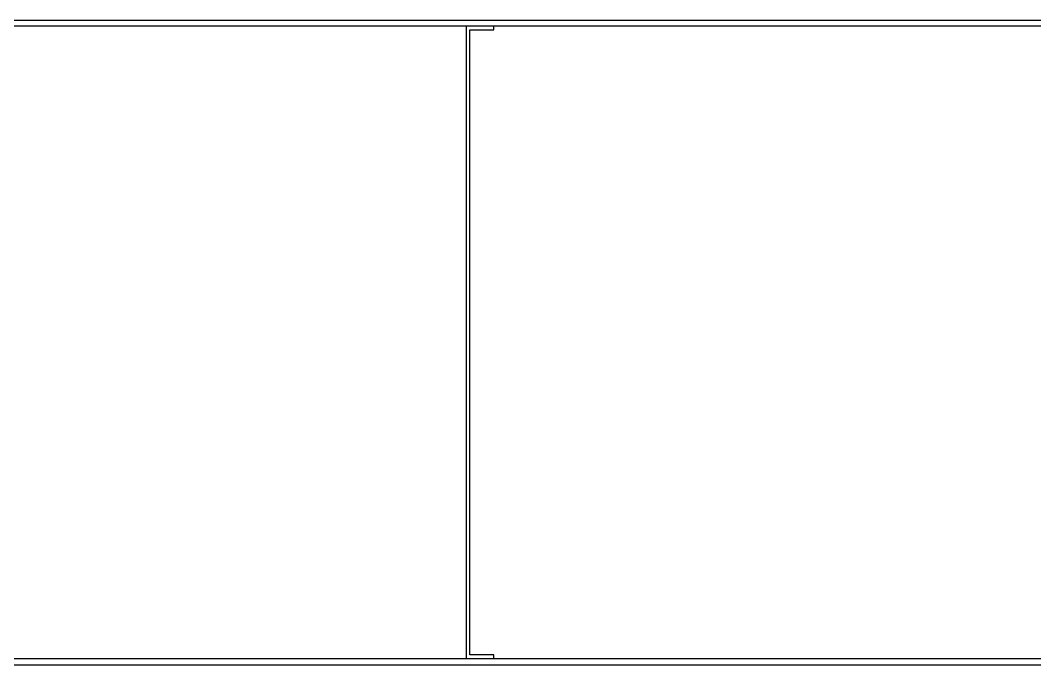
# Model space of a CAD drawing. Header units: millimetres. Extents: x 25083 to 52777, y 24772 to 45779.
# Drawn here: x 31884 to 32726, y 40039 to 40575 of the extents above; entities that cross this region are included whole.
import ezdxf

# ---------------------------------------------------------------- set-up
doc = ezdxf.new("R2010")
doc.units = ezdxf.units.MM

msp = doc.modelspace()

# ---------------------------------------------------------------- linework, layer by layer
at = {"color": 6}
for points in [[(30208.084, 40574.81), (40155.44, 40574.81)], [(40155.44, 40569.81), (30208.084, 40569.81)], [(40155.44, 40044.174), (30208.084, 40044.174)], [(30208.084, 40039.174), (40155.44, 40039.174)]]:
    msp.add_lwpolyline(points, dxfattribs=at)
msp.add_lwpolyline([(32257.012, 40569.911), (32254.012, 40569.911), (32254.012, 40044.275), (32257.012, 40044.275), (32277.012, 40044.275), (32277.012, 40047.275), (32257.012, 40047.275), (32257.012, 40566.911), (32277.012, 40566.911), (32277.012, 40569.911)], close=True)

doc.saveas('drawing.dxf')
